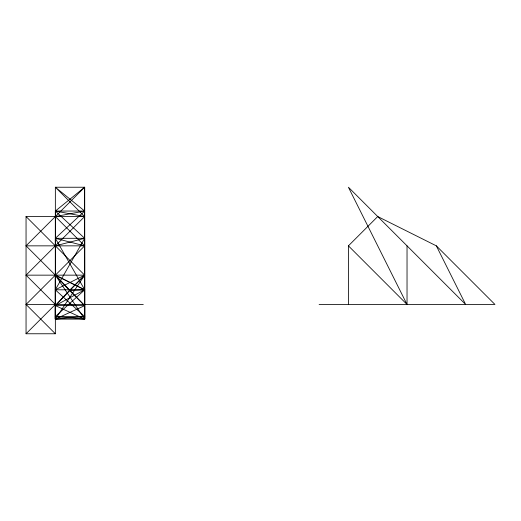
<?xml version="1.0" encoding="UTF-8"?>
<svg xmlns="http://www.w3.org/2000/svg" width="521" height="521" viewBox="0 0 521 521"><rect width="100%" height="100%" fill="white"/><g stroke="black" fill="none" stroke-linecap="round" stroke-linejoin="round"><path stroke-width="0.78" d="M84.662 187.234L55.356 211.051L55.311 319.113L84.708 319.113L84.721 316.592L84.662 187.234L55.356 187.234L55.356 333.766L26.05 333.766L26.05 216.541L84.662 216.541L55.356 187.234L84.662 211.051L84.708 319.113L55.298 316.592L55.356 275.153L26.05 245.847L84.662 187.234L84.662 211.051L55.35 238.305L55.356 245.847L84.669 238.305L84.662 289.806L55.343 305.573L55.311 319.113L84.721 316.592L55.298 289.806L55.356 275.153L84.721 289.806L84.708 319.113L55.343 305.573L69.436 290.412L84.662 275.153L26.05 216.541M55.356 333.766L26.05 304.459L84.662 245.847L55.356 216.541L84.662 211.051L55.356 211.051L84.669 238.305L55.298 289.806L55.311 319.113L84.676 305.638L55.356 275.153L84.662 289.806L69.436 290.412L55.356 275.153L84.708 319.113L84.676 305.638L69.436 290.412M26.05 333.766L55.356 304.459L26.05 275.153L84.662 216.541L55.356 211.051M348.419 304.459L348.419 245.847L377.725 216.541L436.337 245.847L494.95 304.459L319.113 304.459M26.05 275.153L84.662 275.153L55.311 319.113L55.298 316.592L84.721 289.806L55.35 238.305L84.669 238.305M26.05 245.847L84.662 245.847L55.35 238.305M84.721 289.806L55.298 289.806L84.662 275.153L55.343 305.573L84.676 305.638M26.05 304.459L143.275 304.459M55.298 316.592L84.721 316.592M348.419 245.847L407.031 304.459L407.031 245.847M436.337 245.847L465.644 304.459L348.419 187.234L407.031 304.459"/></g></svg>
